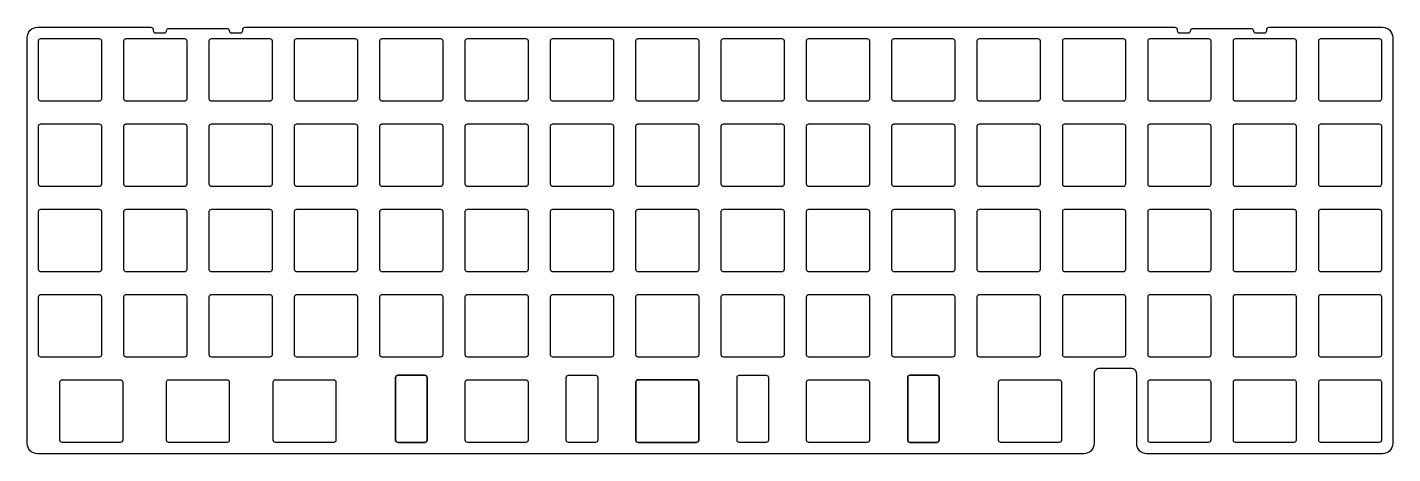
# Model space of a CAD drawing. Header units: millimetres. Extents: x -1 to 304, y 8 to 104.
import ezdxf

# ---------------------------------------------------------------- set-up
doc = ezdxf.new("R2010")
doc.units = ezdxf.units.MM
doc.layers.get('0').update_dxf_attribs({"linetype": 'CONTINUOUS'})

msp = doc.modelspace()

# ---------------------------------------------------------------- linework, layer by layer
for p, q in [((80.94, 25.31), (80.94, 11.31)), ((87.44, 25.81), (81.44, 25.81)), ((87.94, 11.31), (87.94, 25.31)), ((148.09, 24.81), (135.09, 24.81)), ((195.24, 25.31), (195.24, 11.31)), ((201.74, 25.81), (195.74, 25.81)), ((202.24, 11.31), (202.24, 25.31)), ((134.59, 24.31), (134.59, 11.31)), ((148.59, 11.31), (148.59, 24.31)), ((81.44, 10.81), (87.44, 10.81)), ((135.09, 10.81), (148.09, 10.81)), ((195.74, 10.81), (201.74, 10.81))]:
    msp.add_line(p, q)
for points in [[(254.91, 103.54, -0.414214), (255.41, 103.04), (255.41, 102.79, 0.414214), (255.91, 102.29), (257.91, 102.29, 0.414214), (258.41, 102.79, -0.414214), (258.91, 103.29), (271.91, 103.29, -0.414214), (272.41, 102.79, 0.414214), (272.91, 102.29), (274.91, 102.29, 0.414214), (275.41, 102.79), (275.41, 103.04, -0.414214), (275.91, 103.54), (301.26, 103.54, -0.414214), (303.51, 101.29), (303.51, 10.54, -0.414214), (301.26, 8.29), (248.61, 8.29, -0.414214), (246.36, 10.54), (246.36, 26.09, 0.414214), (245.11, 27.34), (238.09, 27.34, 0.414214), (236.84, 26.09), (236.84, 10.54, -0.414214), (234.59, 8.29), (0.96, 8.29, -0.414214), (-1.29, 10.54), (-1.29, 101.29, -0.414214), (0.96, 103.54), (26.31, 103.54, -0.414214), (26.81, 103.04), (26.81, 102.79, 0.414214), (27.31, 102.29), (29.31, 102.29, 0.414214), (29.81, 102.79, -0.414214), (30.31, 103.29), (43.31, 103.29, -0.414214), (43.81, 102.79, 0.414214), (44.31, 102.29), (46.31, 102.29, 0.414214), (46.81, 102.79), (46.81, 103.04, -0.414214), (47.31, 103.54)], [(1.74, 101.01), (14.74, 101.01, -0.414214), (15.24, 100.51), (15.24, 87.51, -0.414214), (14.74, 87.01), (1.74, 87.01, -0.414214), (1.24, 87.51), (1.24, 100.51, -0.414214)], [(20.29, 87.51), (20.29, 100.51, -0.414214), (20.79, 101.01), (33.79, 101.01, -0.414214), (34.29, 100.51), (34.29, 87.51, -0.414214), (33.79, 87.01), (20.79, 87.01, -0.414214)], [(52.84, 101.01, -0.414214), (53.34, 100.51), (53.34, 87.51, -0.414214), (52.84, 87.01), (39.84, 87.01, -0.414214), (39.34, 87.51), (39.34, 100.51, -0.414214), (39.84, 101.01)], [(72.39, 87.51, -0.414214), (71.89, 87.01), (58.89, 87.01, -0.414214), (58.39, 87.51), (58.39, 100.51, -0.414214), (58.89, 101.01), (71.89, 101.01, -0.414214), (72.39, 100.51)], [(77.94, 101.01), (90.94, 101.01, -0.414214), (91.44, 100.51), (91.44, 87.51, -0.414214), (90.94, 87.01), (77.94, 87.01, -0.414214), (77.44, 87.51), (77.44, 100.51, -0.414214)], [(109.99, 87.01), (96.99, 87.01, -0.414214), (96.49, 87.51), (96.49, 100.51, -0.414214), (96.99, 101.01), (109.99, 101.01, -0.414214), (110.49, 100.51), (110.49, 87.51, -0.414214)], [(129.54, 87.51, -0.414214), (129.04, 87.01), (116.04, 87.01, -0.414214), (115.54, 87.51), (115.54, 100.51, -0.414214), (116.04, 101.01), (129.04, 101.01, -0.414214), (129.54, 100.51)], [(148.59, 87.51, -0.414214), (148.09, 87.01), (135.09, 87.01, -0.414214), (134.59, 87.51), (134.59, 100.51, -0.414214), (135.09, 101.01), (148.09, 101.01, -0.414214), (148.59, 100.51)], [(167.64, 87.51, -0.414214), (167.14, 87.01), (154.14, 87.01, -0.414214), (153.64, 87.51), (153.64, 100.51, -0.414214), (154.14, 101.01), (167.14, 101.01, -0.414214), (167.64, 100.51)], [(173.19, 87.01, -0.414214), (172.69, 87.51), (172.69, 100.51, -0.414214), (173.19, 101.01), (186.19, 101.01, -0.414214), (186.69, 100.51), (186.69, 87.51, -0.414214), (186.19, 87.01)], [(205.24, 87.01), (192.24, 87.01, -0.414214), (191.74, 87.51), (191.74, 100.51, -0.414214), (192.24, 101.01), (205.24, 101.01, -0.414214), (205.74, 100.51), (205.74, 87.51, -0.414214)], [(224.79, 100.51), (224.79, 87.51, -0.414214), (224.29, 87.01), (211.29, 87.01, -0.414214), (210.79, 87.51), (210.79, 100.51, -0.414214), (211.29, 101.01), (224.29, 101.01, -0.414214)], [(243.84, 87.51, -0.414214), (243.34, 87.01), (230.34, 87.01, -0.414214), (229.84, 87.51), (229.84, 100.51, -0.414214), (230.34, 101.01), (243.34, 101.01, -0.414214), (243.84, 100.51)], [(249.39, 87.01, -0.414214), (248.89, 87.51), (248.89, 100.51, -0.414214), (249.39, 101.01), (262.39, 101.01, -0.414214), (262.89, 100.51), (262.89, 87.51, -0.414214), (262.39, 87.01)], [(268.44, 87.01, -0.414214), (267.94, 87.51), (267.94, 100.51, -0.414214), (268.44, 101.01), (281.44, 101.01, -0.414214), (281.94, 100.51), (281.94, 87.51, -0.414214), (281.44, 87.01)], [(287.49, 101.01), (300.49, 101.01, -0.414214), (300.99, 100.51), (300.99, 87.51, -0.414214), (300.49, 87.01), (287.49, 87.01, -0.414214), (286.99, 87.51), (286.99, 100.51, -0.414214)], [(14.74, 67.96), (1.74, 67.96, -0.414214), (1.24, 68.46), (1.24, 81.46, -0.414214), (1.74, 81.96), (14.74, 81.96, -0.414214), (15.24, 81.46), (15.24, 68.46, -0.414214)], [(20.29, 81.46, -0.414214), (20.79, 81.96), (33.79, 81.96, -0.414214), (34.29, 81.46), (34.29, 68.46, -0.414214), (33.79, 67.96), (20.79, 67.96, -0.414214), (20.29, 68.46)], [(52.84, 67.96), (39.84, 67.96, -0.414214), (39.34, 68.46), (39.34, 81.46, -0.414214), (39.84, 81.96), (52.84, 81.96, -0.414214), (53.34, 81.46), (53.34, 68.46, -0.414214)], [(72.39, 68.46, -0.414214), (71.89, 67.96), (58.89, 67.96, -0.414214), (58.39, 68.46), (58.39, 81.46, -0.414214), (58.89, 81.96), (71.89, 81.96, -0.414214), (72.39, 81.46)], [(77.94, 67.96, -0.414214), (77.44, 68.46), (77.44, 81.46, -0.414214), (77.94, 81.96), (90.94, 81.96, -0.414214), (91.44, 81.46), (91.44, 68.46, -0.414214), (90.94, 67.96)], [(96.99, 67.96, -0.414214), (96.49, 68.46), (96.49, 81.46, -0.414214), (96.99, 81.96), (109.99, 81.96, -0.414214), (110.49, 81.46), (110.49, 68.46, -0.414214), (109.99, 67.96)], [(116.04, 67.96, -0.414214), (115.54, 68.46), (115.54, 81.46, -0.414214), (116.04, 81.96), (129.04, 81.96, -0.414214), (129.54, 81.46), (129.54, 68.46, -0.414214), (129.04, 67.96)], [(134.59, 81.46, -0.414214), (135.09, 81.96), (148.09, 81.96, -0.414214), (148.59, 81.46), (148.59, 68.46, -0.414214), (148.09, 67.96), (135.09, 67.96, -0.414214), (134.59, 68.46)], [(167.14, 67.96), (154.14, 67.96, -0.414214), (153.64, 68.46), (153.64, 81.46, -0.414214), (154.14, 81.96), (167.14, 81.96, -0.414214), (167.64, 81.46), (167.64, 68.46, -0.414214)], [(186.19, 81.96, -0.414214), (186.69, 81.46), (186.69, 68.46, -0.414214), (186.19, 67.96), (173.19, 67.96, -0.414214), (172.69, 68.46), (172.69, 81.46, -0.414214), (173.19, 81.96)], [(191.74, 81.46, -0.414214), (192.24, 81.96), (205.24, 81.96, -0.414214), (205.74, 81.46), (205.74, 68.46, -0.414214), (205.24, 67.96), (192.24, 67.96, -0.414214), (191.74, 68.46)], [(210.79, 68.46), (210.79, 81.46, -0.414214), (211.29, 81.96), (224.29, 81.96, -0.414214), (224.79, 81.46), (224.79, 68.46, -0.414214), (224.29, 67.96), (211.29, 67.96, -0.414214)], [(229.84, 81.46, -0.414214), (230.34, 81.96), (243.34, 81.96, -0.414214), (243.84, 81.46), (243.84, 68.46, -0.414214), (243.34, 67.96), (230.34, 67.96, -0.414214), (229.84, 68.46)], [(262.89, 68.46, -0.414214), (262.39, 67.96), (249.39, 67.96, -0.414214), (248.89, 68.46), (248.89, 81.46, -0.414214), (249.39, 81.96), (262.39, 81.96, -0.414214), (262.89, 81.46)], [(268.44, 67.96, -0.414214), (267.94, 68.46), (267.94, 81.46, -0.414214), (268.44, 81.96), (281.44, 81.96, -0.414214), (281.94, 81.46), (281.94, 68.46, -0.414214), (281.44, 67.96)], [(287.49, 67.96, -0.414214), (286.99, 68.46), (286.99, 81.46, -0.414214), (287.49, 81.96), (300.49, 81.96, -0.414214), (300.99, 81.46), (300.99, 68.46, -0.414214), (300.49, 67.96)], [(1.74, 62.91), (14.74, 62.91, -0.414214), (15.24, 62.41), (15.24, 49.41, -0.414214), (14.74, 48.91), (1.74, 48.91, -0.414214), (1.24, 49.41), (1.24, 62.41, -0.414214)], [(20.29, 49.41), (20.29, 62.41, -0.414214), (20.79, 62.91), (33.79, 62.91, -0.414214), (34.29, 62.41), (34.29, 49.41, -0.414214), (33.79, 48.91), (20.79, 48.91, -0.414214)], [(52.84, 62.91, -0.414214), (53.34, 62.41), (53.34, 49.41, -0.414214), (52.84, 48.91), (39.84, 48.91, -0.414214), (39.34, 49.41), (39.34, 62.41, -0.414214), (39.84, 62.91)], [(72.39, 49.41, -0.414214), (71.89, 48.91), (58.89, 48.91, -0.414214), (58.39, 49.41), (58.39, 62.41, -0.414214), (58.89, 62.91), (71.89, 62.91, -0.414214), (72.39, 62.41)], [(77.94, 62.91), (90.94, 62.91, -0.414214), (91.44, 62.41), (91.44, 49.41, -0.414214), (90.94, 48.91), (77.94, 48.91, -0.414214), (77.44, 49.41), (77.44, 62.41, -0.414214)], [(96.49, 49.41), (96.49, 62.41, -0.414214), (96.99, 62.91), (109.99, 62.91, -0.414214), (110.49, 62.41), (110.49, 49.41, -0.414214), (109.99, 48.91), (96.99, 48.91, -0.414214)], [(129.54, 49.41, -0.414214), (129.04, 48.91), (116.04, 48.91, -0.414214), (115.54, 49.41), (115.54, 62.41, -0.414214), (116.04, 62.91), (129.04, 62.91, -0.414214), (129.54, 62.41)], [(148.59, 49.41, -0.414214), (148.09, 48.91), (135.09, 48.91, -0.414214), (134.59, 49.41), (134.59, 62.41, -0.414214), (135.09, 62.91), (148.09, 62.91, -0.414214), (148.59, 62.41)], [(167.64, 49.41, -0.414214), (167.14, 48.91), (154.14, 48.91, -0.414214), (153.64, 49.41), (153.64, 62.41, -0.414214), (154.14, 62.91), (167.14, 62.91, -0.414214), (167.64, 62.41)], [(173.19, 48.91, -0.414214), (172.69, 49.41), (172.69, 62.41, -0.414214), (173.19, 62.91), (186.19, 62.91, -0.414214), (186.69, 62.41), (186.69, 49.41, -0.414214), (186.19, 48.91)], [(205.24, 48.91), (192.24, 48.91, -0.414214), (191.74, 49.41), (191.74, 62.41, -0.414214), (192.24, 62.91), (205.24, 62.91, -0.414214), (205.74, 62.41), (205.74, 49.41, -0.414214)], [(224.79, 62.41), (224.79, 49.41, -0.414214), (224.29, 48.91), (211.29, 48.91, -0.414214), (210.79, 49.41), (210.79, 62.41, -0.414214), (211.29, 62.91), (224.29, 62.91, -0.414214)], [(243.84, 49.41, -0.414214), (243.34, 48.91), (230.34, 48.91, -0.414214), (229.84, 49.41), (229.84, 62.41, -0.414214), (230.34, 62.91), (243.34, 62.91, -0.414214), (243.84, 62.41)], [(249.39, 48.91, -0.414214), (248.89, 49.41), (248.89, 62.41, -0.414214), (249.39, 62.91), (262.39, 62.91, -0.414214), (262.89, 62.41), (262.89, 49.41, -0.414214), (262.39, 48.91)], [(268.44, 48.91, -0.414214), (267.94, 49.41), (267.94, 62.41, -0.414214), (268.44, 62.91), (281.44, 62.91, -0.414214), (281.94, 62.41), (281.94, 49.41, -0.414214), (281.44, 48.91)], [(287.49, 62.91), (300.49, 62.91, -0.414214), (300.99, 62.41), (300.99, 49.41, -0.414214), (300.49, 48.91), (287.49, 48.91, -0.414214), (286.99, 49.41), (286.99, 62.41, -0.414214)], [(14.74, 29.86), (1.74, 29.86, -0.414214), (1.24, 30.36), (1.24, 43.36, -0.414214), (1.74, 43.86), (14.74, 43.86, -0.414214), (15.24, 43.36), (15.24, 30.36, -0.414214)], [(20.29, 43.36, -0.414214), (20.79, 43.86), (33.79, 43.86, -0.414214), (34.29, 43.36), (34.29, 30.36, -0.414214), (33.79, 29.86), (20.79, 29.86, -0.414214), (20.29, 30.36)], [(52.84, 29.86), (39.84, 29.86, -0.414214), (39.34, 30.36), (39.34, 43.36, -0.414214), (39.84, 43.86), (52.84, 43.86, -0.414214), (53.34, 43.36), (53.34, 30.36, -0.414214)], [(72.39, 30.36, -0.414214), (71.89, 29.86), (58.89, 29.86, -0.414214), (58.39, 30.36), (58.39, 43.36, -0.414214), (58.89, 43.86), (71.89, 43.86, -0.414214), (72.39, 43.36)], [(77.94, 29.86, -0.414214), (77.44, 30.36), (77.44, 43.36, -0.414214), (77.94, 43.86), (90.94, 43.86, -0.414214), (91.44, 43.36), (91.44, 30.36, -0.414214), (90.94, 29.86)], [(96.99, 29.86, -0.414214), (96.49, 30.36), (96.49, 43.36, -0.414214), (96.99, 43.86), (109.99, 43.86, -0.414214), (110.49, 43.36), (110.49, 30.36, -0.414214), (109.99, 29.86)], [(116.04, 29.86, -0.414214), (115.54, 30.36), (115.54, 43.36, -0.414214), (116.04, 43.86), (129.04, 43.86, -0.414214), (129.54, 43.36), (129.54, 30.36, -0.414214), (129.04, 29.86)], [(134.59, 43.36, -0.414214), (135.09, 43.86), (148.09, 43.86, -0.414214), (148.59, 43.36), (148.59, 30.36, -0.414214), (148.09, 29.86), (135.09, 29.86, -0.414214), (134.59, 30.36)], [(167.14, 29.86), (154.14, 29.86, -0.414214), (153.64, 30.36), (153.64, 43.36, -0.414214), (154.14, 43.86), (167.14, 43.86, -0.414214), (167.64, 43.36), (167.64, 30.36, -0.414214)], [(186.19, 43.86, -0.414214), (186.69, 43.36), (186.69, 30.36, -0.414214), (186.19, 29.86), (173.19, 29.86, -0.414214), (172.69, 30.36), (172.69, 43.36, -0.414214), (173.19, 43.86)], [(191.74, 43.36, -0.414214), (192.24, 43.86), (205.24, 43.86, -0.414214), (205.74, 43.36), (205.74, 30.36, -0.414214), (205.24, 29.86), (192.24, 29.86, -0.414214), (191.74, 30.36)], [(210.79, 30.36), (210.79, 43.36, -0.414214), (211.29, 43.86), (224.29, 43.86, -0.414214), (224.79, 43.36), (224.79, 30.36, -0.414214), (224.29, 29.86), (211.29, 29.86, -0.414214)], [(229.84, 43.36, -0.414214), (230.34, 43.86), (243.34, 43.86, -0.414214), (243.84, 43.36), (243.84, 30.36, -0.414214), (243.34, 29.86), (230.34, 29.86, -0.414214), (229.84, 30.36)], [(262.89, 30.36, -0.414214), (262.39, 29.86), (249.39, 29.86, -0.414214), (248.89, 30.36), (248.89, 43.36, -0.414214), (249.39, 43.86), (262.39, 43.86, -0.414214), (262.89, 43.36)], [(268.44, 29.86, -0.414214), (267.94, 30.36), (267.94, 43.36, -0.414214), (268.44, 43.86), (281.44, 43.86, -0.414214), (281.94, 43.36), (281.94, 30.36, -0.414214), (281.44, 29.86)], [(287.49, 29.86, -0.414214), (286.99, 30.36), (286.99, 43.36, -0.414214), (287.49, 43.86), (300.49, 43.86, -0.414214), (300.99, 43.36), (300.99, 30.36, -0.414214), (300.49, 29.86)], [(6.5, 24.81), (19.5, 24.81, -0.414214), (20, 24.31), (20, 11.31, -0.414214), (19.5, 10.81), (6.5, 10.81, -0.414214), (6, 11.31), (6, 24.31, -0.414214)], [(29.81, 11.31), (29.81, 24.31, -0.414214), (30.31, 24.81), (43.31, 24.81, -0.414214), (43.81, 24.31), (43.81, 11.31, -0.414214), (43.31, 10.81), (30.31, 10.81, -0.414214)], [(67.12, 24.81, -0.414214), (67.62, 24.31), (67.62, 11.31, -0.414214), (67.12, 10.81), (54.12, 10.81, -0.414214), (53.62, 11.31), (53.62, 24.31, -0.414214), (54.12, 24.81)], [(87.94, 25.31), (87.94, 11.31, -0.414214), (87.44, 10.81), (81.44, 10.81, -0.414214), (80.94, 11.31), (80.94, 25.31, -0.414214), (81.44, 25.81), (87.44, 25.81, -0.414214)], [(110.49, 11.31, -0.414214), (109.99, 10.81), (96.99, 10.81, -0.414214), (96.49, 11.31), (96.49, 24.31, -0.414214), (96.99, 24.81), (109.99, 24.81, -0.414214), (110.49, 24.31)], [(119.04, 25.31, -0.414214), (119.54, 25.81), (125.54, 25.81, -0.414214), (126.04, 25.31), (126.04, 11.31, -0.414214), (125.54, 10.81), (119.54, 10.81, -0.414214), (119.04, 11.31)], [(148.59, 11.31, -0.414214), (148.09, 10.81), (135.09, 10.81, -0.414214), (134.59, 11.31), (134.59, 24.31, -0.414214), (135.09, 24.81), (148.09, 24.81, -0.414214), (148.59, 24.31)], [(157.14, 25.31, -0.414214), (157.64, 25.81), (163.64, 25.81, -0.414214), (164.14, 25.31), (164.14, 11.31, -0.414214), (163.64, 10.81), (157.64, 10.81, -0.414214), (157.14, 11.31)], [(186.19, 10.81), (173.19, 10.81, -0.414214), (172.69, 11.31), (172.69, 24.31, -0.414214), (173.19, 24.81), (186.19, 24.81, -0.414214), (186.69, 24.31), (186.69, 11.31, -0.414214)], [(201.74, 10.81), (195.74, 10.81, -0.414214), (195.24, 11.31), (195.24, 25.31, -0.414214), (195.74, 25.81), (201.74, 25.81, -0.414214), (202.24, 25.31), (202.24, 11.31, -0.414214)], [(216.05, 10.81, -0.414214), (215.55, 11.31), (215.55, 24.31, -0.414214), (216.05, 24.81), (229.05, 24.81, -0.414214), (229.55, 24.31), (229.55, 11.31, -0.414214), (229.05, 10.81)], [(249.39, 10.81, -0.414214), (248.89, 11.31), (248.89, 24.31, -0.414214), (249.39, 24.81), (262.39, 24.81, -0.414214), (262.89, 24.31), (262.89, 11.31, -0.414214), (262.39, 10.81)], [(268.44, 24.81), (281.44, 24.81, -0.414214), (281.94, 24.31), (281.94, 11.31, -0.414214), (281.44, 10.81), (268.44, 10.81, -0.414214), (267.94, 11.31), (267.94, 24.31, -0.414214)], [(300.49, 10.81), (287.49, 10.81, -0.414214), (286.99, 11.31), (286.99, 24.31, -0.414214), (287.49, 24.81), (300.49, 24.81, -0.414214), (300.99, 24.31), (300.99, 11.31, -0.414214)]]:
    msp.add_lwpolyline(points, format="xyb", close=True)
for centre, start, end in [((81.44, 25.31), 90, 180), ((87.44, 25.31), 0, 90), ((135.09, 24.31), 90, 180), ((148.09, 24.31), 0, 90), ((195.74, 25.31), 90, 180), ((201.74, 25.31), 0, 90), ((81.44, 11.31), 180, 270), ((87.44, 11.31), -90, 0), ((135.09, 11.31), 180, 270), ((148.09, 11.31), -90, 0), ((195.74, 11.31), 180, 270), ((201.74, 11.31), -90, 0)]:
    msp.add_arc(centre, 0.5, start, end)

doc.saveas('drawing.dxf')
